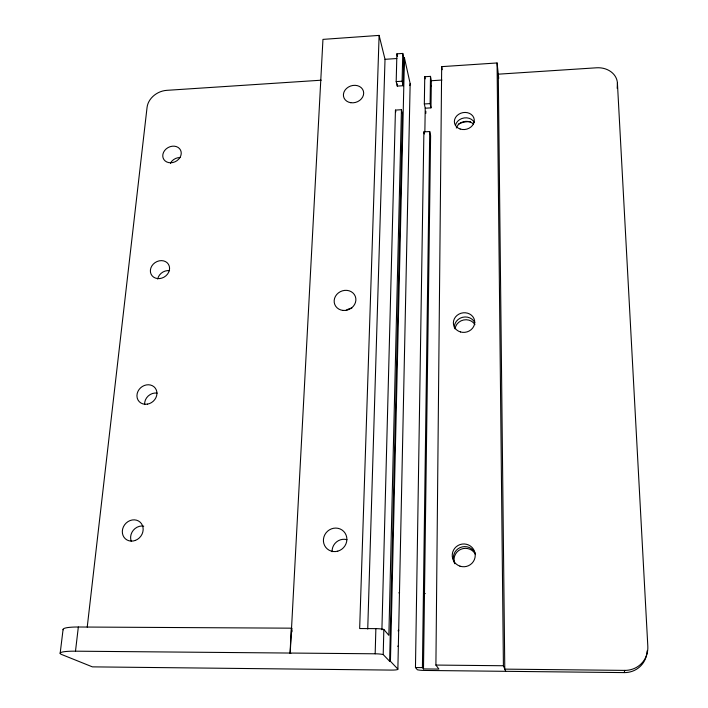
<?xml version="1.0" encoding="UTF-8"?>
<svg xmlns="http://www.w3.org/2000/svg" width="708" height="708" viewBox="0 0 708 708"><rect width="100%" height="100%" fill="white"/><g stroke="black" fill="none" stroke-linecap="round" stroke-linejoin="round"><path stroke-width="1.06" d="M647.112 650.891A24.541 23.24 44.1 0 1 624.244 672.6L424.738 670.449A7.726 1.071 1.6 0 1 417.375 669.768L415.463 667.538L423.888 131.892L429.729 131.546L422.411 667.609L423.49 668.927L438.898 669.095L435.907 665.069L441.677 66.641L497.069 62.959L498.742 78.358M425.225 108.218L430.977 107.864L430.119 103.607L430.491 76.367L424.756 76.738L424.331 103.97L425.225 108.218L424.862 131.741M423.49 668.927L430.606 135.688L429.729 131.546M430.977 107.864L431.34 80.73L430.491 76.367M425.809 113.439L425.835 111.236M367.735 629.049L385.019 59.322L379.107 35.4L322.954 39.383L290.209 653.05L290.811 653.493A24.488 3.584 2.5 0 0 290.041 653.05L75.49 651.183A23.93 3.248 3.6 0 0 61.87 654.599L92.403 666.865L391.329 670.087A7.682 1.062 1.8 0 0 397.869 669.087L410.153 83.562L404.463 58.003L403.808 58.047L402.772 53.436L396.905 53.835L396.188 81.597L397.268 86.093L403.162 85.721L403.808 58.047M381.904 629.775L395.445 110.094L401.427 109.722L388.86 635.35L383.842 629.456A8.169 1.363 1.8 0 0 375.868 628.633L359.664 628.545L379.107 35.4M403.162 85.721L402.109 81.216L402.772 53.436M397.869 669.087L390.435 661.29L389.639 661.281L402.489 114.103L401.427 109.722M390.435 661.29L404.463 58.003M397.268 86.093L397.321 83.969M389.639 661.281L383.205 654.564L383.842 629.456M383.205 654.564A8.231 1.221 1.8 0 0 375.169 653.794L375.868 628.633M617.199 88.376L617.42 83.102A20.072 16.691 -5.7 0 0 596.579 67.791L498.29 74.181L504.786 669.131L624.713 670.388A24.815 23.506 43.7 0 0 647.82 646.262L617.42 83.102M290.041 653.05L291.369 628.173L78.34 627.005A23.762 3.628 3.7 0 0 63.198 629.793M291.962 631.899L292.077 629.739M87.226 627.111L147.06 107.404A18.797 15.266 -26.9 0 1 166.787 90.341L321.228 80.199M75.49 651.183L78.34 627.005M60.162 653.298L63.083 629.43M624.244 672.6L624.713 670.388M385.019 59.322L396.896 58.516M396.188 81.597L402.109 81.216M431.34 80.73L441.925 80.048M424.331 103.97L430.119 103.607M290.209 653.05L375.169 653.794M435.907 665.069L503.415 665.75L505.671 671.326M415.463 667.538L422.411 667.609M395.445 110.094L395.878 111.837M396.905 53.835L397.551 56.605M423.888 131.892L424.34 133.954M424.756 76.738L425.189 78.845M441.677 66.641L442.226 69.703M497.069 62.959L503.415 665.75M455.465 125.325A9.956 8.443 -12.4 0 1 464.236 117.917A9.956 8.443 -12.4 0 1 474.369 122.626M454.412 327.91A10.638 9.726 -12.1 0 1 462.528 317.308A10.638 9.726 -12.1 0 1 474.811 322.768M454.563 563.108A11.417 11.31 -14.8 0 1 460.014 547.629A11.417 11.31 -14.8 0 1 475.325 553.674M456.297 128.033A9.903 8.416 -12.3 0 1 463.784 121.643A9.903 8.416 -12.3 0 1 473.378 124.024M458.253 124.112A19.585 16.691 -12.2 0 1 470.652 121.803M455.085 328.901A10.585 9.682 -12.1 0 1 463.554 319.989A10.585 9.682 -12.1 0 1 474.926 324.662M454.81 563.736A11.355 11.257 -14.3 0 1 460.687 549.364A11.355 11.257 -14.3 0 1 475.449 554.346M431.508 85.783A6.372 3.628 -0.1 0 1 431.092 85.774M425.269 593.561A7.549 1.478 1.4 0 1 424.782 593.552M346.079 310.458A10.7 9.664 -22.9 0 1 351.841 308.113M332.105 551.709A11.62 11.124 -47.8 0 1 346.964 539.682M291.369 628.173A24.311 4 2.6 0 1 292.059 628.598M398.684 630.129A7.593 1.266 1.7 0 1 398.02 630.828M410.153 83.562A6.345 3.602 0.9 0 1 409.569 85.58M399.489 592.065A7.505 1.46 1.7 0 1 398.825 592.879M398.365 645.607A7.629 1.186 1.7 0 1 397.692 646.254M131.29 541.31A10.93 9.762 -50.6 0 1 133.299 530.283A10.93 9.762 -50.6 0 1 143.733 526.159M144.653 404.578A10.328 9.098 -40 0 1 157.185 393.108M157.698 279.014A9.841 8.443 -32.7 0 1 169.566 270.66M170.442 163.176A9.434 7.841 -28 0 1 180.186 157.53M460.165 129.015A10.027 8.487 -12.4 0 0 474.245 119.617A10.027 8.487 -12.4 0 0 458.58 114.369A10.027 8.487 -12.4 0 0 460.165 129.015M460.51 331.955A10.717 9.779 -12.2 0 0 474.546 320.388A10.717 9.779 -12.2 0 0 457.103 315.352A10.717 9.779 -12.2 0 0 460.51 331.955M459.917 566.135A11.514 11.39 -15.4 0 0 475.041 553.205A11.514 11.39 -15.4 0 0 456.244 546.744A11.514 11.39 -15.4 0 0 459.917 566.135M350.77 102.704A10.293 8.567 -18.3 0 0 363.372 91.022A10.293 8.567 -18.3 0 0 346.486 88.491A10.293 8.567 -18.3 0 0 350.77 102.704M343.061 310.423A11.045 9.903 -22.9 0 0 355.266 296.28A11.045 9.903 -22.9 0 0 336.743 294.484A11.045 9.903 -22.9 0 0 343.061 310.423M337.743 551.169A12.018 11.461 -46.2 0 0 343.743 531.442A12.018 11.461 -46.2 0 0 323.928 536.903A12.018 11.461 -46.2 0 0 337.743 551.169M135.44 540.381A11.133 9.912 -50.2 0 0 140.113 522.141A11.133 9.912 -50.2 0 0 122.67 528.911A11.133 9.912 -50.2 0 0 135.44 540.381M147.529 404.126A10.505 9.222 -39.8 0 0 155.282 388.152A10.505 9.222 -39.8 0 0 137.989 391.312A10.505 9.222 -39.8 0 0 147.529 404.126M159.601 278.571A10.009 8.549 -32.6 0 0 168.477 264.341A10.009 8.549 -32.6 0 0 151.848 265.951A10.009 8.549 -32.6 0 0 159.601 278.571M170.734 162.778A9.585 7.921 -28 0 0 180.567 150.158A9.585 7.921 -28 0 0 164.707 150.45A9.585 7.921 -28 0 0 170.734 162.778"/></g></svg>
